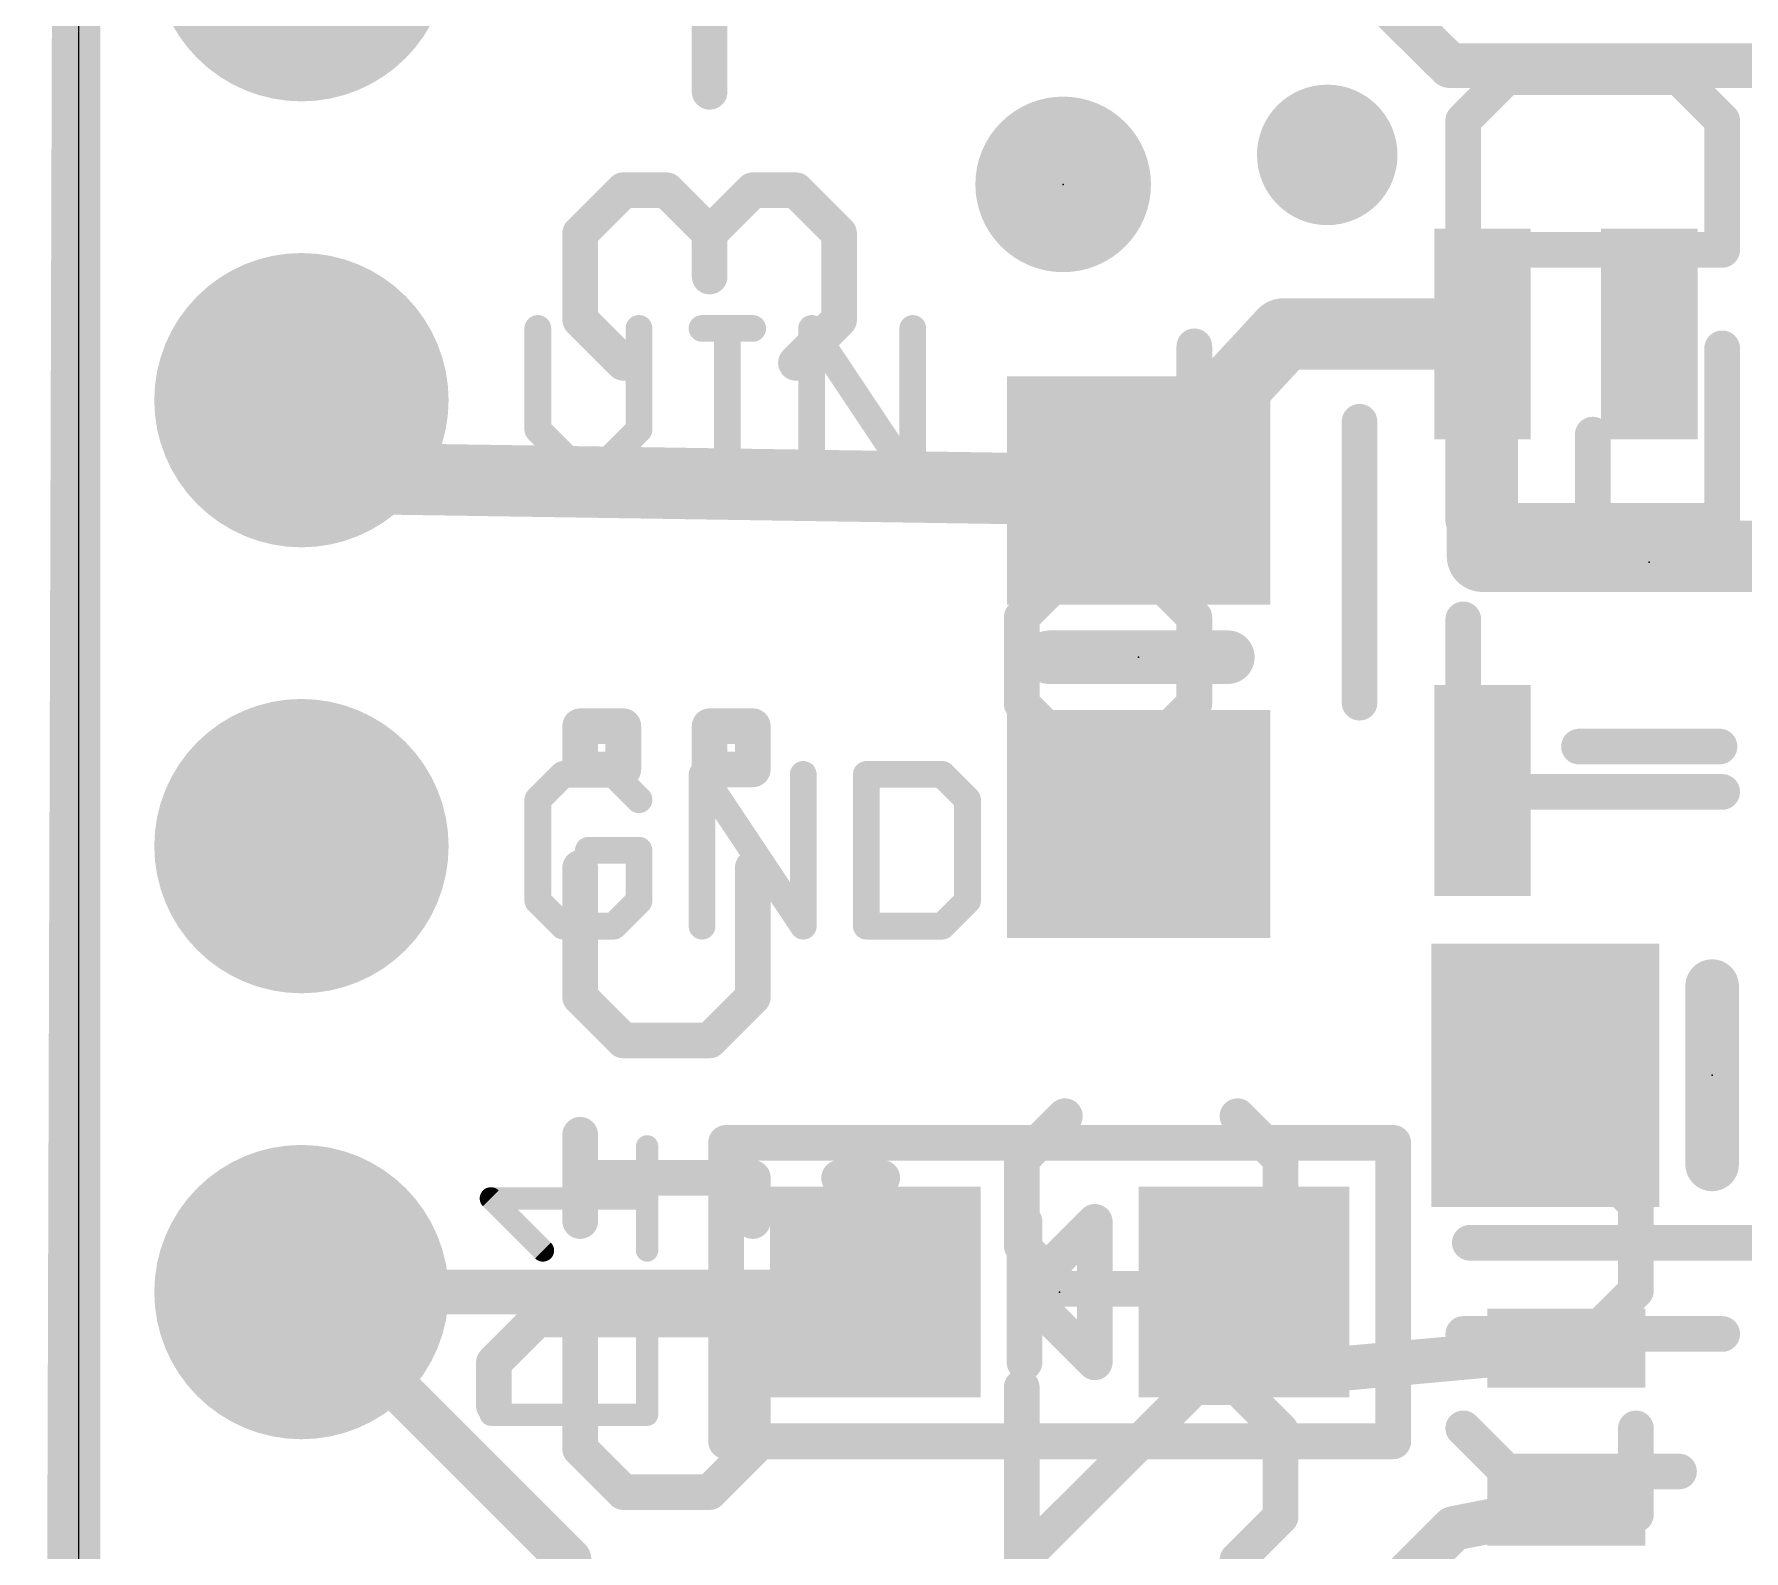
# Model space of a CAD drawing. Extents: x -0.3 to 18.1, y -0.3 to 42.1.
# Drawn here: x -0.25 to 9.48, y 24.56 to 33.2 of the extents above; entities that cross this region are included whole.
import ezdxf

# ---------------------------------------------------------------- set-up
doc = ezdxf.new("R2010")
doc.units = 0
for name, color, linetype in [('1', 12, 'CONTINUOUS'), ('16', 132, 'CONTINUOUS'), ('17', 110, 'CONTINUOUS'), ('18', 110, 'CONTINUOUS'), ('20', 53, 'CONTINUOUS'), ('21', 40, 'CONTINUOUS'), ('22', 6, 'CONTINUOUS'), ('23', 40, 'CONTINUOUS')]:
    doc.layers.add(name, color=color, linetype=linetype)

# ---------------------------------------------------------------- blocks, each defined once
blk = doc.blocks.new('RECT')
blk.add_solid([(-0.5, -0.5), (0.5, -0.5), (-0.5, 0.5), (0.5, 0.5)])
blk = doc.blocks.new('PIE')
at = {"const_width": 0.5}
blk.add_lwpolyline([(0, -0.25, 1), (0, 0.25, 1), (0, -0.25)], format="xyb", dxfattribs=at)
blk = doc.blocks.new('ROUNDP')
at = {"const_width": 0.5}
blk.add_lwpolyline([(0, -0.25, 1), (0, 0.25, 1), (0, -0.25)], format="xyb", dxfattribs=at)
blk = doc.blocks.new('ROUNDV')
at = {"const_width": 0.5}
blk.add_lwpolyline([(0, -0.25, 1), (0, 0.25, 1), (0, -0.25)], format="xyb", dxfattribs=at)

msp = doc.modelspace()

# ---------------------------------------------------------------- linework, layer by layer
at = {"layer": '1'}
for points, const_width in [([(0, -0.127), (0, 41.969)], 0.25), ([(6.668, 34.15), (7.811, 33.02)], 0.254), ([(7.811, 33.02), (10.922, 33.02)], 0.254), ([(6.038, 30.601), (6.8631, 31.4921)], 0.4064), ([(6.8631, 31.4921), (7.996, 31.4921)], 0.4064), ([(7.996, 30.226), (7.996, 31.4921)], 0.4064), ([(1.27, 31.115), (1.718, 30.667)], 0.4064), ([(1.718, 30.667), (6.038, 30.601)], 0.4064), ([(9.896, 30.226), (7.996, 30.226)], 0.4064), ([(1.27, 26.035), (4.538, 26.035)], 0.254), ([(6.638, 26.035), (7.084, 25.589)], 0.254), ([(7.084, 25.589), (8.474, 25.716)], 0.254), ([(7.832, 24.689), (8.474, 24.816)], 0.254), ([(6.638, 23.495), (7.832, 24.689)], 0.254)]:
    msp.add_lwpolyline(points, dxfattribs=dict(at, const_width=const_width))
for points, const_width in [([(7.811, 33.0835, 1), (7.811, 32.9565)], 0.127), ([(7.7664, 32.9748, 1), (7.8556, 33.0652)], 0.127), ([(6.8631, 31.5937, 1), (6.8631, 31.3905)], 0.2032), ([(6.9376, 31.4231, 1), (6.7886, 31.5611)], 0.2032), ([(8.0976, 31.4921, 1), (7.8944, 31.4921)], 0.2032), ([(7.996, 31.3905, 1), (7.996, 31.5937)], 0.2032), ([(1.3418, 31.1868, 1), (1.1982, 31.0432)], 0.2032), ([(1.7196, 30.7686, 1), (1.7164, 30.5654)], 0.2032), ([(1.6462, 30.5952, 1), (1.7898, 30.7388)], 0.2032), ([(5.9635, 30.67, 1), (6.1125, 30.532)], 0.2032), ([(6.0364, 30.4994, 1), (6.0396, 30.7026)], 0.2032), ([(7.996, 30.3276, 1), (7.996, 30.1244)], 0.2032), ([(7.8944, 30.226, 1), (8.0976, 30.226)], 0.2032), ([(1.27, 26.0985, 1), (1.27, 25.9715)], 0.127), ([(4.538, 25.9715, 1), (4.538, 26.0985)], 0.127), ([(6.6829, 26.0799, 1), (6.5931, 25.9901)], 0.127), ([(8.4798, 25.6528, 1), (8.4682, 25.7792)], 0.127), ([(7.0782, 25.6522, 1), (7.0898, 25.5258)], 0.127), ([(7.0391, 25.5441, 1), (7.1289, 25.6339)], 0.127), ([(8.4863, 24.7537, 1), (8.4617, 24.8783)], 0.127), ([(7.8197, 24.7513, 1), (7.8443, 24.6267)], 0.127), ([(7.8769, 24.6441, 1), (7.7871, 24.7339)], 0.127)]:
    msp.add_lwpolyline(points, format="xyb", dxfattribs=dict(at, const_width=const_width))
at = {"layer": '16'}
for points, const_width in [([(-0.127, -0.127), (0, 41.969)], 0.25), ([(2.794, 24.511), (1.27, 26.035)], 0.254), ([(2.794, 22.225), (2.794, 24.511)], 0.254)]:
    msp.add_lwpolyline(points, dxfattribs=dict(at, const_width=const_width))
at = {"layer": '16', "const_width": 0.127}
for points in [[(1.3149, 26.0799, 1), (1.2251, 25.9901)], [(2.8575, 24.511, 1), (2.7305, 24.511)], [(2.7491, 24.4661, 1), (2.8389, 24.5559)]]:
    msp.add_lwpolyline(points, format="xyb", dxfattribs=at)
at = {"layer": '20'}
msp.add_line((0, 39.37), (0, 2.54), dxfattribs=at)
at = {"layer": '21'}
for points, const_width in [([(2.6162, 31.5235), (2.6162, 30.9473)], 0.1524), ([(3.1924, 30.9473), (3.1924, 31.5235)], 0.1524), ([(3.5517, 31.5235), (3.8398, 31.5235)], 0.1524), ([(3.6958, 30.6592), (3.6958, 31.5235)], 0.1524), ([(4.1754, 30.6592), (4.1754, 31.5235)], 0.1524), ([(4.1754, 31.5235), (4.7516, 30.6592)], 0.1524), ([(4.7516, 30.6592), (4.7516, 31.5235)], 0.1524), ([(7.296, 29.392), (7.296, 30.992)], 0.2032), ([(2.6162, 30.9473), (2.9043, 30.6592)], 0.1524), ([(2.9043, 30.6592), (3.1924, 30.9473)], 0.1524), ([(3.5517, 30.6592), (3.8398, 30.6592)], 0.1524), ([(6.546, 29.651), (5.53, 29.651)], 0.3048), ([(9.346, 29.142), (8.546, 29.142)], 0.2032), ([(2.7603, 28.9835), (2.6162, 28.8395)], 0.1524), ([(3.0484, 28.9835), (2.7603, 28.9835)], 0.1524), ([(3.1924, 28.8395), (3.0484, 28.9835)], 0.1524), ([(3.5517, 28.1192), (3.5517, 28.9835)], 0.1524), ([(3.5517, 28.9835), (4.1279, 28.1192)], 0.1524), ([(4.1279, 28.1192), (4.1279, 28.9835)], 0.1524), ([(4.4872, 28.9835), (4.4872, 28.1192)], 0.1524), ([(4.9194, 28.9835), (4.4872, 28.9835)], 0.1524), ([(5.0635, 28.8395), (4.9194, 28.9835)], 0.1524), ([(2.6162, 28.8395), (2.6162, 28.2633)], 0.1524), ([(5.0635, 28.2633), (5.0635, 28.8395)], 0.1524), ([(3.1924, 28.5514), (2.9043, 28.5514)], 0.1524), ([(3.1924, 28.2633), (3.1924, 28.5514)], 0.1524), ([(2.6162, 28.2633), (2.7603, 28.1192)], 0.1524), ([(3.0484, 28.1192), (3.1924, 28.2633)], 0.1524), ([(4.9194, 28.1192), (5.0635, 28.2633)], 0.1524), ([(2.7603, 28.1192), (3.0484, 28.1192)], 0.1524), ([(4.4872, 28.1192), (4.9194, 28.1192)], 0.1524), ([(9.304, 26.762), (9.304, 27.778)], 0.3048), ([(3.688, 25.185), (3.688, 26.885)], 0.2032), ([(3.688, 26.885), (7.488, 26.885)], 0.2032), ([(7.488, 26.885), (7.488, 25.185)], 0.2032), ([(3.2385, 26.272), (3.2385, 26.8652)], 0.127), ([(2.6453, 26.272), (2.3487, 26.5686)], 0.127), ([(2.3487, 26.5686), (3.2385, 26.5686)], 0.127), ([(5.388, 26.035), (5.388, 26.435)], 0.2032), ([(5.788, 26.435), (5.388, 26.035)], 0.2032), ([(5.788, 25.635), (5.788, 26.435)], 0.2032), ([(7.924, 26.316), (10.724, 26.316)], 0.2032), ([(5.388, 25.635), (5.388, 26.035)], 0.2032), ([(5.388, 26.035), (5.788, 25.635)], 0.2032), ([(3.2385, 25.3365), (3.2385, 25.9297)], 0.127), ([(2.3487, 25.3365), (3.2385, 25.3365)], 0.127), ([(7.488, 25.185), (3.688, 25.185)], 0.2032)]:
    msp.add_lwpolyline(points, dxfattribs=dict(at, const_width=const_width))
for points, const_width in [([(2.6543, 31.5235, 1), (2.5781, 31.5235)], 0.0762), ([(3.2305, 31.5235, 1), (3.1543, 31.5235)], 0.0762), ([(3.5517, 31.5616, 1), (3.5517, 31.4854)], 0.0762), ([(3.7339, 31.5235, 1), (3.6577, 31.5235)], 0.0762), ([(3.8398, 31.4854, 1), (3.8398, 31.5616)], 0.0762), ([(4.2071, 31.5447, 1), (4.1437, 31.5024)], 0.0762), ([(4.2135, 31.5235, 1), (4.1373, 31.5235)], 0.0762), ([(4.7897, 31.5235, 1), (4.7135, 31.5235)], 0.0762), ([(7.3468, 30.992, 1), (7.2452, 30.992)], 0.1016), ([(2.6431, 30.9743, 1), (2.5893, 30.9204)], 0.0762), ([(2.5781, 30.9473, 1), (2.6543, 30.9473)], 0.0762), ([(3.1543, 30.9473, 1), (3.2305, 30.9473)], 0.0762), ([(3.2194, 30.9204, 1), (3.1655, 30.9743)], 0.0762), ([(2.8774, 30.6861, 1), (2.9313, 30.6323)], 0.0762), ([(2.8774, 30.6323, 1), (2.9313, 30.6861)], 0.0762), ([(3.5517, 30.6973, 1), (3.5517, 30.6211)], 0.0762), ([(3.6577, 30.6592, 1), (3.7339, 30.6592)], 0.0762), ([(3.8398, 30.6211, 1), (3.8398, 30.6973)], 0.0762), ([(4.1373, 30.6592, 1), (4.2135, 30.6592)], 0.0762), ([(4.7135, 30.6592, 1), (4.7897, 30.6592)], 0.0762), ([(4.7199, 30.6381, 1), (4.7833, 30.6803)], 0.0762), ([(5.53, 29.7272, 1), (5.53, 29.5748)], 0.1524), ([(6.546, 29.5748, 1), (6.546, 29.7272)], 0.1524), ([(7.2452, 29.392, 1), (7.3468, 29.392)], 0.1016), ([(8.546, 29.1928, 1), (8.546, 29.0912)], 0.1016), ([(9.346, 29.0912, 1), (9.346, 29.1928)], 0.1016), ([(2.7603, 29.0216, 1), (2.7603, 28.9454)], 0.0762), ([(2.7872, 28.9566, 1), (2.7333, 29.0105)], 0.0762), ([(3.0753, 29.0105, 1), (3.0214, 28.9566)], 0.0762), ([(3.0484, 28.9454, 1), (3.0484, 29.0216)], 0.0762), ([(3.5834, 29.0047, 1), (3.52, 28.9624)], 0.0762), ([(3.5898, 28.9835, 1), (3.5136, 28.9835)], 0.0762), ([(4.166, 28.9835, 1), (4.0898, 28.9835)], 0.0762), ([(4.5253, 28.9835, 1), (4.4491, 28.9835)], 0.0762), ([(4.4872, 29.0216, 1), (4.4872, 28.9454)], 0.0762), ([(4.9463, 29.0105, 1), (4.8925, 28.9566)], 0.0762), ([(4.9194, 28.9454, 1), (4.9194, 29.0216)], 0.0762), ([(2.6543, 28.8395, 1), (2.5781, 28.8395)], 0.0762), ([(2.5893, 28.8664, 1), (2.6431, 28.8125)], 0.0762), ([(3.1655, 28.8125, 1), (3.2194, 28.8664)], 0.0762), ([(5.1016, 28.8395, 1), (5.0254, 28.8395)], 0.0762), ([(5.0365, 28.8125, 1), (5.0904, 28.8664)], 0.0762), ([(2.9043, 28.5895, 1), (2.9043, 28.5133)], 0.0762), ([(3.2305, 28.5514, 1), (3.1543, 28.5514)], 0.0762), ([(3.1924, 28.5133, 1), (3.1924, 28.5895)], 0.0762), ([(2.6431, 28.2902, 1), (2.5893, 28.2363)], 0.0762), ([(3.2194, 28.2363, 1), (3.1655, 28.2902)], 0.0762), ([(5.0904, 28.2363, 1), (5.0365, 28.2902)], 0.0762), ([(2.5781, 28.2633, 1), (2.6543, 28.2633)], 0.0762), ([(3.1543, 28.2633, 1), (3.2305, 28.2633)], 0.0762), ([(5.0254, 28.2633, 1), (5.1016, 28.2633)], 0.0762), ([(2.7603, 28.1573, 1), (2.7603, 28.0811)], 0.0762), ([(2.7333, 28.0923, 1), (2.7872, 28.1461)], 0.0762), ([(3.0214, 28.1461, 1), (3.0753, 28.0923)], 0.0762), ([(3.0484, 28.0811, 1), (3.0484, 28.1573)], 0.0762), ([(3.5136, 28.1192, 1), (3.5898, 28.1192)], 0.0762), ([(4.0898, 28.1192, 1), (4.166, 28.1192)], 0.0762), ([(4.0962, 28.0981, 1), (4.1596, 28.1403)], 0.0762), ([(4.4872, 28.1573, 1), (4.4872, 28.0811)], 0.0762), ([(4.4491, 28.1192, 1), (4.5253, 28.1192)], 0.0762), ([(4.8925, 28.1461, 1), (4.9463, 28.0923)], 0.0762), ([(4.9194, 28.0811, 1), (4.9194, 28.1573)], 0.0762), ([(9.3802, 27.778, 1), (9.2278, 27.778)], 0.1524), ([(3.7388, 26.885, 1), (3.6372, 26.885)], 0.1016), ([(3.688, 26.9358, 1), (3.688, 26.8342)], 0.1016), ([(7.5388, 26.885, 1), (7.4372, 26.885)], 0.1016), ([(7.488, 26.8342, 1), (7.488, 26.9358)], 0.1016), ([(3.2703, 26.8652, 1), (3.2067, 26.8652)], 0.0635), ([(9.2278, 26.762, 1), (9.3802, 26.762)], 0.1524), ([(2.3487, 26.6004, 1), (2.3487, 26.5369)], 0.0635), ([(2.3712, 26.5911, 1), (2.3263, 26.5462)], 0.0635), ([(3.2385, 26.5369, 1), (3.2385, 26.6004)], 0.0635), ([(5.4388, 26.435, 1), (5.3372, 26.435)], 0.1016), ([(5.8388, 26.435, 1), (5.7372, 26.435)], 0.1016), ([(5.8239, 26.3991, 1), (5.7521, 26.4709)], 0.1016), ([(7.924, 26.3668, 1), (7.924, 26.2652)], 0.1016), ([(2.6229, 26.2496, 1), (2.6678, 26.2945)], 0.0635), ([(3.2067, 26.272, 1), (3.2703, 26.272)], 0.0635), ([(5.4388, 26.035, 1), (5.3372, 26.035)], 0.1016), ([(5.4239, 26.0709, 1), (5.3521, 25.9991)], 0.1016), ([(5.3521, 26.0709, 1), (5.4239, 25.9991)], 0.1016), ([(5.3372, 26.035, 1), (5.4388, 26.035)], 0.1016), ([(3.2703, 25.9297, 1), (3.2067, 25.9297)], 0.0635), ([(5.7521, 25.5991, 1), (5.8239, 25.6709)], 0.1016), ([(5.3372, 25.635, 1), (5.4388, 25.635)], 0.1016), ([(5.7372, 25.635, 1), (5.8388, 25.635)], 0.1016), ([(2.3487, 25.3682, 1), (2.3487, 25.3048)], 0.0635), ([(3.2067, 25.3365, 1), (3.2703, 25.3365)], 0.0635), ([(3.2385, 25.3048, 1), (3.2385, 25.3682)], 0.0635), ([(3.688, 25.2358, 1), (3.688, 25.1342)], 0.1016), ([(3.6372, 25.185, 1), (3.7388, 25.185)], 0.1016), ([(7.4372, 25.185, 1), (7.5388, 25.185)], 0.1016), ([(7.488, 25.1342, 1), (7.488, 25.2358)], 0.1016)]:
    msp.add_lwpolyline(points, format="xyb", dxfattribs=dict(at, const_width=const_width))
at = {"layer": '22', "const_width": 0.2032}
for points in [[(3.5947, 32.8713), (3.5947, 33.8543)], [(7.8867, 32.7081), (8.1324, 32.9538)], [(8.1324, 32.9538), (9.1154, 32.9538)], [(9.1154, 32.9538), (9.3612, 32.7081)], [(7.8867, 31.9709), (7.8867, 32.7081)], [(9.3612, 32.7081), (9.3612, 31.9709)], [(3.1032, 32.3107), (2.8575, 32.0649)], [(3.349, 32.3107), (3.1032, 32.3107)], [(3.5947, 32.0649), (3.349, 32.3107)], [(3.8405, 32.3107), (3.5947, 32.0649)], [(4.0862, 32.3107), (3.8405, 32.3107)], [(4.332, 32.0649), (4.0862, 32.3107)], [(2.8575, 32.0649), (2.8575, 31.5734)], [(3.5947, 32.0649), (3.5947, 31.8192)], [(4.332, 31.5734), (4.332, 32.0649)], [(9.3612, 31.9709), (7.8867, 31.9709)], [(2.8575, 31.5734), (3.1032, 31.3277)], [(4.0862, 31.3277), (4.332, 31.5734)], [(6.3551, 31.176), (6.3551, 31.4217)], [(7.8867, 30.4273), (7.8867, 31.4102)], [(9.3612, 31.4102), (9.3612, 30.4273)], [(5.8636, 30.6845), (6.3551, 31.176)], [(8.6239, 30.4273), (8.6239, 30.9187)], [(5.3721, 30.6845), (6.3551, 30.6845)], [(9.3612, 30.4273), (7.8867, 30.4273)], [(5.3721, 29.8781), (5.6178, 30.1239)], [(5.6178, 30.1239), (6.1093, 30.1239)], [(6.1093, 30.1239), (6.3551, 29.8781)], [(5.3721, 29.3866), (5.3721, 29.8781)], [(6.3551, 29.8781), (6.3551, 29.3866)], [(7.8867, 28.8836), (7.8867, 29.8666)], [(5.6178, 29.1409), (5.3721, 29.3866)], [(6.3551, 29.3866), (6.1093, 29.1409)], [(3.1032, 29.258), (2.8575, 29.258)], [(2.8575, 29.258), (2.8575, 29.0123)], [(3.1032, 29.0123), (3.1032, 29.258)], [(3.8405, 29.258), (3.5947, 29.258)], [(3.5947, 29.258), (3.5947, 29.0123)], [(3.8405, 29.0123), (3.8405, 29.258)], [(6.1093, 29.1409), (5.6178, 29.1409)], [(2.8575, 29.0123), (3.1032, 29.0123)], [(3.5947, 29.0123), (3.8405, 29.0123)], [(9.3612, 28.8836), (7.8867, 28.8836)], [(2.8575, 27.7144), (2.8575, 28.4516)], [(3.8405, 28.4516), (3.8405, 27.7144)], [(3.1032, 27.4687), (2.8575, 27.7144)], [(3.8405, 27.7144), (3.5947, 27.4687)], [(3.5947, 27.4687), (3.1032, 27.4687)], [(5.3721, 26.7909), (5.6178, 27.0367)], [(6.6008, 27.0367), (6.8466, 26.7909)], [(2.8575, 26.4396), (2.8575, 26.9311)], [(5.3721, 26.2994), (5.3721, 26.7909)], [(6.8466, 26.7909), (6.8466, 26.2994)], [(8.6239, 26.7794), (7.8867, 26.7794)], [(8.8697, 26.5337), (8.6239, 26.7794)], [(3.8405, 26.6853), (2.8575, 26.6853)], [(3.8405, 26.4396), (3.8405, 26.6853)], [(4.5777, 26.6853), (4.332, 26.6853)], [(8.8697, 26.0422), (8.8697, 26.5337)], [(5.6178, 26.0537), (5.3721, 26.2994)], [(6.8466, 26.2994), (6.6008, 26.0537)], [(6.6008, 26.0537), (5.6178, 26.0537)], [(8.6239, 25.7964), (8.8697, 26.0422)], [(2.366, 25.6332), (2.6118, 25.879)], [(2.6118, 25.879), (3.8405, 25.879)], [(2.8575, 25.1417), (2.8575, 25.879)], [(3.8405, 25.879), (3.8405, 25.1417)], [(9.3612, 25.7964), (7.8867, 25.7964)], [(2.366, 25.3875), (2.366, 25.6332)], [(5.3721, 25.4931), (5.3721, 24.5101)], [(5.3721, 24.5101), (6.3551, 25.4931)], [(6.3551, 25.4931), (6.6008, 25.4931)], [(6.6008, 25.4931), (6.8466, 25.2473)], [(6.8466, 25.2473), (6.8466, 24.7558)], [(8.1324, 25.0131), (7.8867, 25.2588)], [(8.8697, 24.7674), (8.8697, 25.2588)], [(3.1032, 24.896), (2.8575, 25.1417)], [(3.8405, 25.1417), (3.5947, 24.896)], [(9.1154, 25.0131), (8.1324, 25.0131)], [(3.5947, 24.896), (3.1032, 24.896)], [(6.8466, 24.7558), (6.6008, 24.5101)]]:
    msp.add_lwpolyline(points, dxfattribs=at)
at = {"layer": '22', "const_width": 0.1016}
for points in [[(8.1324, 33.0046, 1), (8.1324, 32.903)], [(8.1684, 32.9179, 1), (8.0965, 32.9897)], [(9.1513, 32.9897, 1), (9.0795, 32.9179)], [(9.1154, 32.903, 1), (9.1154, 33.0046)], [(3.5439, 32.8713, 1), (3.6455, 32.8713)], [(7.9375, 32.7081, 1), (7.8359, 32.7081)], [(7.8508, 32.744, 1), (7.9226, 32.6722)], [(9.412, 32.7081, 1), (9.3104, 32.7081)], [(9.3252, 32.6722, 1), (9.3971, 32.744)], [(3.1032, 32.3615, 1), (3.1032, 32.2599)], [(3.1392, 32.2747, 1), (3.0673, 32.3466)], [(3.3849, 32.3466, 1), (3.3131, 32.2747)], [(3.349, 32.2599, 1), (3.349, 32.3615)], [(3.8405, 32.3615, 1), (3.8405, 32.2599)], [(3.8764, 32.2747, 1), (3.8046, 32.3466)], [(4.1221, 32.3466, 1), (4.0503, 32.2747)], [(4.0862, 32.2599, 1), (4.0862, 32.3615)], [(2.9083, 32.0649, 1), (2.8067, 32.0649)], [(2.8216, 32.1008, 1), (2.8934, 32.029)], [(3.6455, 32.0649, 1), (3.5439, 32.0649)], [(3.5588, 32.1008, 1), (3.6306, 32.029)], [(3.5588, 32.029, 1), (3.6306, 32.1008)], [(4.3828, 32.0649, 1), (4.2812, 32.0649)], [(4.296, 32.029, 1), (4.3679, 32.1008)], [(7.8867, 32.0217, 1), (7.8867, 31.9201)], [(9.3612, 31.9201, 1), (9.3612, 32.0217)], [(7.8359, 31.9709, 1), (7.9375, 31.9709)], [(9.3104, 31.9709, 1), (9.412, 31.9709)], [(3.5439, 31.8192, 1), (3.6455, 31.8192)], [(2.8934, 31.6093, 1), (2.8216, 31.5375)], [(4.3679, 31.5375, 1), (4.296, 31.6093)], [(2.8067, 31.5734, 1), (2.9083, 31.5734)], [(4.2812, 31.5734, 1), (4.3828, 31.5734)], [(6.4059, 31.4217, 1), (6.3043, 31.4217)], [(7.9375, 31.4102, 1), (7.8359, 31.4102)], [(9.412, 31.4102, 1), (9.3104, 31.4102)], [(3.0673, 31.2918, 1), (3.1392, 31.3636)], [(4.0503, 31.3636, 1), (4.1221, 31.2918)], [(6.391, 31.1401, 1), (6.3192, 31.2119)], [(6.3043, 31.176, 1), (6.4059, 31.176)], [(8.6747, 30.9187, 1), (8.5731, 30.9187)], [(5.3721, 30.7353, 1), (5.3721, 30.6337)], [(5.8277, 30.7204, 1), (5.8995, 30.6486)], [(6.3551, 30.6337, 1), (6.3551, 30.7353)], [(7.8867, 30.478, 1), (7.8867, 30.3765)], [(7.8359, 30.4273, 1), (7.9375, 30.4273)], [(8.5731, 30.4273, 1), (8.6747, 30.4273)], [(9.3104, 30.4273, 1), (9.412, 30.4273)], [(9.3612, 30.3765, 1), (9.3612, 30.478)], [(5.6178, 30.1747, 1), (5.6178, 30.0731)], [(5.6538, 30.088, 1), (5.5819, 30.1598)], [(6.1452, 30.1598, 1), (6.0734, 30.088)], [(6.1093, 30.0731, 1), (6.1093, 30.1747)], [(5.4229, 29.8781, 1), (5.3213, 29.8781)], [(5.3362, 29.9141, 1), (5.408, 29.8422)], [(6.4059, 29.8781, 1), (6.3043, 29.8781)], [(6.3192, 29.8422, 1), (6.391, 29.9141)], [(7.9375, 29.8666, 1), (7.8359, 29.8666)], [(5.408, 29.4226, 1), (5.3362, 29.3507)], [(5.3213, 29.3866, 1), (5.4229, 29.3866)], [(6.3043, 29.3866, 1), (6.4059, 29.3866)], [(6.391, 29.3507, 1), (6.3192, 29.4226)], [(2.8575, 29.3088, 1), (2.8575, 29.2072)], [(2.9083, 29.258, 1), (2.8067, 29.258)], [(3.154, 29.258, 1), (3.0524, 29.258)], [(3.1032, 29.2072, 1), (3.1032, 29.3088)], [(3.5947, 29.3088, 1), (3.5947, 29.2072)], [(3.6455, 29.258, 1), (3.5439, 29.258)], [(3.8913, 29.258, 1), (3.7897, 29.258)], [(3.8405, 29.2072, 1), (3.8405, 29.3088)], [(5.6178, 29.1917, 1), (5.6178, 29.0901)], [(5.5819, 29.105, 1), (5.6538, 29.1768)], [(6.0734, 29.1768, 1), (6.1452, 29.105)], [(6.1093, 29.0901, 1), (6.1093, 29.1917)], [(2.8575, 29.0631, 1), (2.8575, 28.9615)], [(3.1032, 28.9615, 1), (3.1032, 29.0631)], [(3.5947, 29.0631, 1), (3.5947, 28.9615)], [(3.8405, 28.9615, 1), (3.8405, 29.0631)], [(2.8067, 29.0123, 1), (2.9083, 29.0123)], [(3.0524, 29.0123, 1), (3.154, 29.0123)], [(3.5439, 29.0123, 1), (3.6455, 29.0123)], [(3.7897, 29.0123, 1), (3.8913, 29.0123)], [(7.8867, 28.9344, 1), (7.8867, 28.8328)], [(7.8359, 28.8836, 1), (7.9375, 28.8836)], [(9.3612, 28.8328, 1), (9.3612, 28.9344)], [(2.9083, 28.4516, 1), (2.8067, 28.4516)], [(3.8913, 28.4516, 1), (3.7897, 28.4516)], [(2.8934, 27.7503, 1), (2.8216, 27.6785)], [(2.8067, 27.7144, 1), (2.9083, 27.7144)], [(3.7897, 27.7144, 1), (3.8913, 27.7144)], [(3.8764, 27.6785, 1), (3.8046, 27.7503)], [(3.1032, 27.5195, 1), (3.1032, 27.4179)], [(3.0673, 27.4328, 1), (3.1392, 27.5046)], [(3.5588, 27.5046, 1), (3.6306, 27.4328)], [(3.5947, 27.4179, 1), (3.5947, 27.5195)], [(5.6538, 27.0007, 1), (5.5819, 27.0726)], [(6.6367, 27.0726, 1), (6.5649, 27.0007)], [(2.9083, 26.9311, 1), (2.8067, 26.9311)], [(5.4229, 26.7909, 1), (5.3213, 26.7909)], [(5.3362, 26.8268, 1), (5.408, 26.755)], [(6.8974, 26.7909, 1), (6.7958, 26.7909)], [(6.8106, 26.755, 1), (6.8825, 26.8268)], [(7.8867, 26.8302, 1), (7.8867, 26.7286)], [(8.6598, 26.8153, 1), (8.588, 26.7435)], [(8.6239, 26.7286, 1), (8.6239, 26.8302)], [(2.8575, 26.7361, 1), (2.8575, 26.6345)], [(3.8913, 26.6853, 1), (3.7897, 26.6853)], [(3.8405, 26.6345, 1), (3.8405, 26.7361)], [(4.332, 26.7361, 1), (4.332, 26.6345)], [(4.5777, 26.6345, 1), (4.5777, 26.7361)], [(8.9205, 26.5337, 1), (8.8189, 26.5337)], [(8.8338, 26.4977, 1), (8.9056, 26.5696)], [(2.8067, 26.4396, 1), (2.9083, 26.4396)], [(3.7897, 26.4396, 1), (3.8913, 26.4396)], [(5.408, 26.3354, 1), (5.3362, 26.2635)], [(6.8825, 26.2635, 1), (6.8106, 26.3354)], [(5.3213, 26.2994, 1), (5.4229, 26.2994)], [(6.7958, 26.2994, 1), (6.8974, 26.2994)], [(5.6178, 26.1045, 1), (5.6178, 26.0029)], [(5.5819, 26.0178, 1), (5.6538, 26.0896)], [(6.5649, 26.0896, 1), (6.6367, 26.0178)], [(6.6008, 26.0029, 1), (6.6008, 26.1045)], [(8.9056, 26.0063, 1), (8.8338, 26.0781)], [(8.8189, 26.0422, 1), (8.9205, 26.0422)], [(2.6118, 25.9298, 1), (2.6118, 25.8282)], [(2.6477, 25.843, 1), (2.5758, 25.9149)], [(2.9083, 25.879, 1), (2.8067, 25.879)], [(3.8913, 25.879, 1), (3.7897, 25.879)], [(3.8405, 25.8282, 1), (3.8405, 25.9298)], [(7.8867, 25.8472, 1), (7.8867, 25.7456)], [(8.588, 25.8324, 1), (8.6598, 25.7605)], [(9.3612, 25.7456, 1), (9.3612, 25.8472)], [(2.4168, 25.6332, 1), (2.3152, 25.6332)], [(2.3301, 25.6691, 1), (2.4019, 25.5973)], [(5.4229, 25.4931, 1), (5.3213, 25.4931)], [(6.3551, 25.5439, 1), (6.3551, 25.4423)], [(6.391, 25.4571, 1), (6.3192, 25.529)], [(6.6367, 25.529, 1), (6.5649, 25.4571)], [(6.6008, 25.4423, 1), (6.6008, 25.5439)], [(2.3152, 25.3875, 1), (2.4168, 25.3875)], [(6.8974, 25.2473, 1), (6.7958, 25.2473)], [(6.8106, 25.2114, 1), (6.8825, 25.2832)], [(7.9226, 25.2948, 1), (7.8508, 25.2229)], [(8.9205, 25.2588, 1), (8.8189, 25.2588)], [(2.8934, 25.1777, 1), (2.8216, 25.1058)], [(3.8764, 25.1058, 1), (3.8046, 25.1777)], [(2.8067, 25.1417, 1), (2.9083, 25.1417)], [(3.7897, 25.1417, 1), (3.8913, 25.1417)], [(8.1324, 25.0639, 1), (8.1324, 24.9623)], [(8.0965, 24.9772, 1), (8.1684, 25.049)], [(9.1154, 24.9623, 1), (9.1154, 25.0639)], [(3.1032, 24.9468, 1), (3.1032, 24.8452)], [(3.0673, 24.8601, 1), (3.1392, 24.9319)], [(3.5588, 24.9319, 1), (3.6306, 24.8601)], [(3.5947, 24.8452, 1), (3.5947, 24.9468)], [(6.8825, 24.7199, 1), (6.8106, 24.7917)], [(6.7958, 24.7558, 1), (6.8974, 24.7558)], [(8.8189, 24.7674, 1), (8.9205, 24.7674)], [(5.3362, 24.546, 1), (5.408, 24.4742)], [(6.5649, 24.546, 1), (6.6367, 24.4742)]]:
    msp.add_lwpolyline(points, format="xyb", dxfattribs=at)
at = {"layer": '23'}
for p in [(5.608, 32.344), (8.946, 30.192), (6.038, 29.651), (9.304, 27.27), (5.588, 26.035)]:
    msp.add_point(p, dxfattribs=at)

# ---------------------------------------------------------------- block references
at = {"layer": '1'}
msp.add_blockref('PIE', (5.608, 32.344), dxfattribs=at)
for p, xscale, yscale, rotation in [((7.996, 31.4921), 0.55, 1.2, 180), ((8.946, 31.4921), 0.55, 1.2, 180), ((6.038, 30.601), 1.3, 1.5, 270), ((7.996, 28.8919), 0.55, 1.2, 180), ((6.038, 28.701), 1.3, 1.5, 270), ((8.354, 27.27), 1.3, 1.5, 180), ((4.538, 26.035), 1.2, 1.2, 90), ((6.638, 26.035), 1.2, 1.2, 90), ((8.474, 25.716), 0.45, 0.9, 270), ((8.474, 24.816), 0.45, 0.9, 270)]:
    msp.add_blockref('RECT', p, dxfattribs=dict(at, xscale=xscale, yscale=yscale, rotation=rotation))
at = {"layer": '17', "xscale": 1.6764, "yscale": 1.6764}
for p in [(1.27, 33.655), (1.27, 33.655), (1.27, 31.115), (1.27, 31.115), (1.27, 28.575), (1.27, 28.575), (1.27, 26.035), (1.27, 26.035)]:
    msp.add_blockref('ROUNDP', p, dxfattribs=at)
at = {"layer": '18', "xscale": 0.8001, "yscale": 0.8001}
msp.add_blockref('ROUNDV', (7.112, 32.512), dxfattribs=at)
msp.add_blockref('ROUNDV', (7.112, 32.512), dxfattribs=at)

doc.saveas('drawing.dxf')
